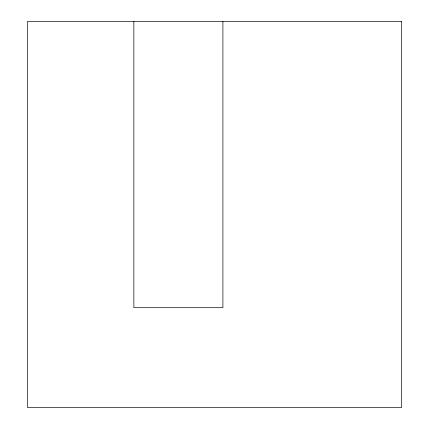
<?xml version="1.0" encoding="UTF-8"?>
<svg xmlns="http://www.w3.org/2000/svg" width="429" height="429" viewBox="0 0 429 429"><rect width="100%" height="100%" fill="white"/><g stroke="black" fill="none" stroke-linecap="round" stroke-linejoin="round"><path stroke-width="0.64" d="M222.903 21.45L222.903 307.695L133.859 307.695L133.859 21.45M401.56 21.45L27.44 21.45L27.44 407.55L401.56 407.55L401.56 21.45"/></g></svg>
